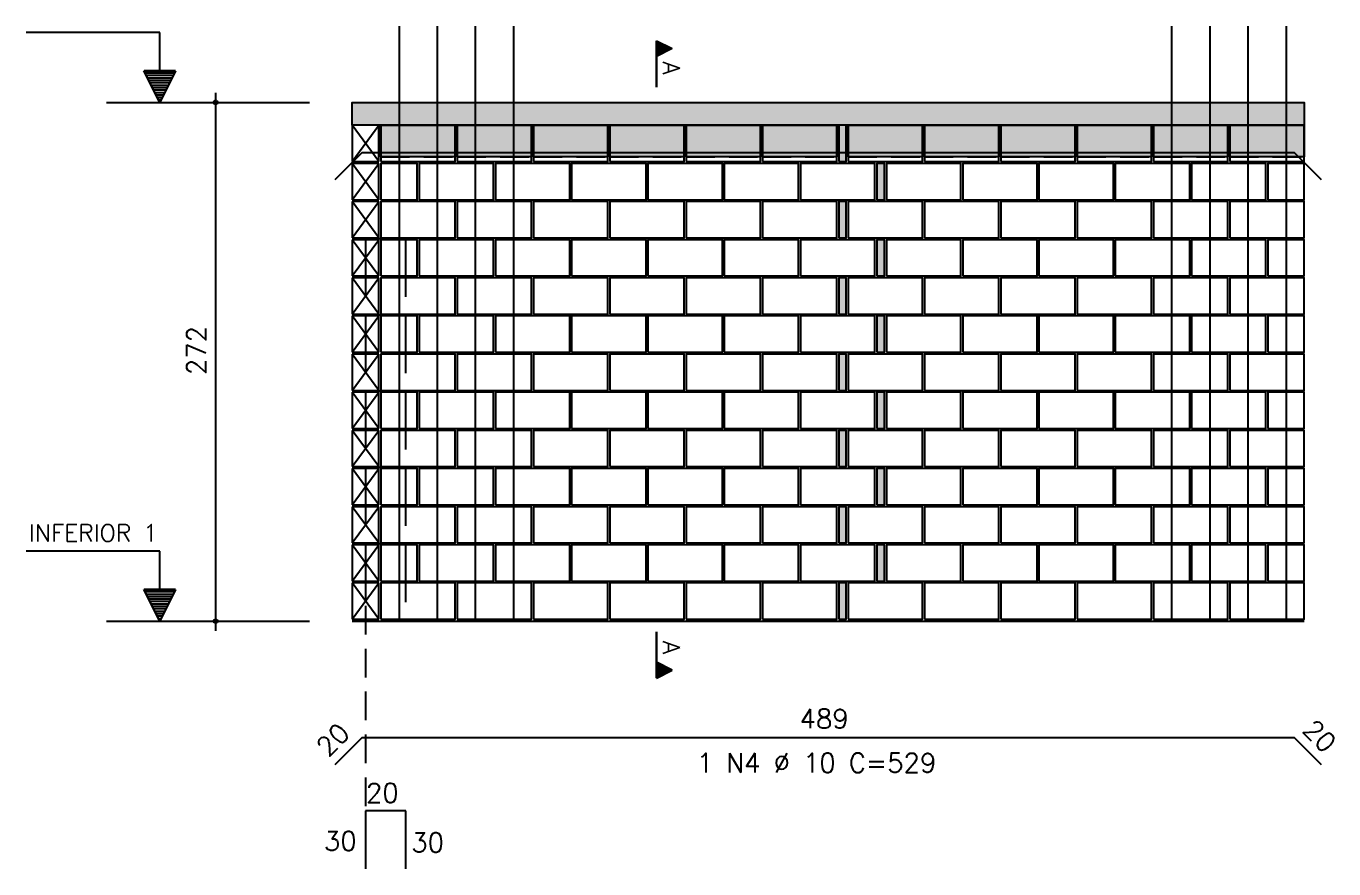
# Model space of a CAD drawing. Extents: x -1.9 to 86, y -1.6 to 60.9.
# Drawn here: x 46.7 to 60.41, y 10.85 to 19.69 of the extents above; entities that cross this region are included whole.
import ezdxf

# ---------------------------------------------------------------- set-up
doc = ezdxf.new("R2010")
doc.units = 0
doc.header["$MEASUREMENT"] = 0
doc.linetypes.add('ESTILO_TQS_0001', pattern=[0.45, 0.3, -0.15])
for name, color, linetype in [('PENA_01', 1, 'CONTINUOUS'), ('PENA_02', 2, 'CONTINUOUS'), ('PENA_03', 3, 'CONTINUOUS'), ('PENA_05', 5, 'CONTINUOUS'), ('PENA_09', 254, 'CONTINUOUS'), ('PENA_11', 252, 'CONTINUOUS'), ('PENA_25', 210, 'CONTINUOUS')]:
    doc.layers.add(name, color=color, linetype=linetype)
doc.styles.get("Standard").update_dxf_attribs({"font": 'ROMANS.SHX'})

msp = doc.modelspace()

# ---------------------------------------------------------------- linework, layer by layer
at = {"layer": 'PENA_01', "linetype": 'Continuous'}
for p, q in [((47.539984, 18.89308), (49.670848, 18.89308)), ((47.539984, 13.45308), (49.670848, 13.45308))]:
    msp.add_line(p, q, dxfattribs=at)
at = {"layer": 'PENA_01', "linetype": 'ESTILO_TQS_0001'}
msp.add_line((50.25834, 14.06308), (50.25834, 11.464698), dxfattribs=at)
at = {"layer": 'PENA_02', "linetype": 'Continuous'}
for p, q in [((50.39834, 18.65308), (50.11834, 18.65308)), ((50.11834, 18.65308), (50.11834, 18.27308)), ((50.39834, 18.27308), (50.39834, 18.65308)), ((50.11834, 18.27308), (50.39834, 18.27308)), ((50.39834, 18.25308), (50.11834, 18.25308)), ((50.11834, 18.25308), (50.11834, 17.87308)), ((50.39834, 17.87308), (50.39834, 18.25308)), ((50.11834, 17.87308), (50.39834, 17.87308)), ((50.39834, 17.85308), (50.11834, 17.85308)), ((50.11834, 17.85308), (50.11834, 17.47308)), ((50.39834, 17.47308), (50.39834, 17.85308)), ((50.11834, 17.47308), (50.39834, 17.47308)), ((50.39834, 17.45308), (50.11834, 17.45308)), ((50.11834, 17.45308), (50.11834, 17.07308)), ((50.39834, 17.07308), (50.39834, 17.45308)), ((50.11834, 17.07308), (50.39834, 17.07308)), ((50.39834, 17.05308), (50.11834, 17.05308)), ((50.11834, 17.05308), (50.11834, 16.67308)), ((50.39834, 16.67308), (50.39834, 17.05308)), ((50.11834, 16.67308), (50.39834, 16.67308)), ((50.39834, 16.65308), (50.11834, 16.65308)), ((50.11834, 16.65308), (50.11834, 16.27308)), ((50.39834, 16.27308), (50.39834, 16.65308)), ((50.11834, 16.27308), (50.39834, 16.27308)), ((50.39834, 16.25308), (50.11834, 16.25308)), ((50.11834, 16.25308), (50.11834, 15.87308)), ((50.39834, 15.87308), (50.39834, 16.25308)), ((50.11834, 15.87308), (50.39834, 15.87308)), ((50.39834, 15.85308), (50.11834, 15.85308)), ((50.11834, 15.85308), (50.11834, 15.47308)), ((50.39834, 15.47308), (50.39834, 15.85308)), ((50.11834, 15.47308), (50.39834, 15.47308)), ((50.39834, 15.45308), (50.11834, 15.45308)), ((50.11834, 15.45308), (50.11834, 15.07308)), ((50.39834, 15.07308), (50.39834, 15.45308)), ((50.11834, 15.07308), (50.39834, 15.07308)), ((50.39834, 15.05308), (50.11834, 15.05308)), ((50.11834, 15.05308), (50.11834, 14.67308)), ((50.39834, 14.67308), (50.39834, 15.05308)), ((50.11834, 14.67308), (50.39834, 14.67308)), ((50.39834, 14.65308), (50.11834, 14.65308)), ((50.11834, 14.65308), (50.11834, 14.27308)), ((50.39834, 14.27308), (50.39834, 14.65308)), ((50.11834, 14.27308), (50.39834, 14.27308)), ((50.39834, 14.25308), (50.11834, 14.25308)), ((50.11834, 14.25308), (50.11834, 13.87308)), ((50.39834, 13.87308), (50.39834, 14.25308)), ((50.11834, 13.87308), (50.39834, 13.87308)), ((50.39834, 13.85308), (50.11834, 13.85308)), ((50.11834, 13.85308), (50.11834, 13.47308)), ((50.39834, 13.47308), (50.39834, 13.85308)), ((50.11834, 13.47308), (50.39834, 13.47308)), ((50.11834, 13.45308), (60.09834, 13.45308))]:
    msp.add_line(p, q, dxfattribs=at)
at = {"layer": 'PENA_02', "linetype": 'ESTILO_TQS_0001'}
for p, q in [((50.41834, 18.32308), (51.19834, 18.32308)), ((51.21834, 18.32308), (51.99834, 18.32308)), ((52.01834, 18.32308), (52.79834, 18.32308)), ((52.81834, 18.32308), (53.59834, 18.32308)), ((53.61834, 18.32308), (54.39834, 18.32308)), ((54.41834, 18.32308), (55.19834, 18.32308)), ((55.31834, 18.32308), (56.09834, 18.32308)), ((56.11834, 18.32308), (56.89834, 18.32308)), ((56.91834, 18.32308), (57.69834, 18.32308)), ((57.71834, 18.32308), (58.49834, 18.32308)), ((58.51834, 18.32308), (59.29834, 18.32308)), ((59.31834, 18.32308), (60.09834, 18.32308))]:
    msp.add_line(p, q, dxfattribs=at)
at = {"layer": 'PENA_02', "linetype": 'Continuous'}
for points in [[(50.11834, 18.65308), (50.11834, 18.89308), (60.09834, 18.89308), (60.09834, 18.65308), (50.11834, 18.65308)], [(50.41834, 18.27308), (51.19834, 18.27308), (51.19834, 18.65308), (50.41834, 18.65308), (50.41834, 18.27308)], [(51.21834, 18.27308), (51.99834, 18.27308), (51.99834, 18.65308), (51.21834, 18.65308), (51.21834, 18.27308)], [(52.01834, 18.27308), (52.79834, 18.27308), (52.79834, 18.65308), (52.01834, 18.65308), (52.01834, 18.27308)], [(52.81834, 18.27308), (53.59834, 18.27308), (53.59834, 18.65308), (52.81834, 18.65308), (52.81834, 18.27308)], [(53.61834, 18.27308), (54.39834, 18.27308), (54.39834, 18.65308), (53.61834, 18.65308), (53.61834, 18.27308)], [(54.41834, 18.27308), (55.19834, 18.27308), (55.19834, 18.65308), (54.41834, 18.65308), (54.41834, 18.27308)], [(55.21834, 18.27308), (55.29834, 18.27308), (55.29834, 18.65308), (55.21834, 18.65308), (55.21834, 18.27308)], [(55.31834, 18.27308), (56.09834, 18.27308), (56.09834, 18.65308), (55.31834, 18.65308), (55.31834, 18.27308)], [(56.11834, 18.27308), (56.89834, 18.27308), (56.89834, 18.65308), (56.11834, 18.65308), (56.11834, 18.27308)], [(56.91834, 18.27308), (57.69834, 18.27308), (57.69834, 18.65308), (56.91834, 18.65308), (56.91834, 18.27308)], [(57.71834, 18.27308), (58.49834, 18.27308), (58.49834, 18.65308), (57.71834, 18.65308), (57.71834, 18.27308)], [(58.51834, 18.27308), (59.29834, 18.27308), (59.29834, 18.65308), (58.51834, 18.65308), (58.51834, 18.27308)], [(59.31834, 18.27308), (60.09834, 18.27308), (60.09834, 18.65308), (59.31834, 18.65308), (59.31834, 18.27308)], [(50.41834, 17.87308), (50.79834, 17.87308), (50.79834, 18.25308), (50.41834, 18.25308), (50.41834, 17.87308)], [(50.81834, 17.87308), (51.59834, 17.87308), (51.59834, 18.25308), (50.81834, 18.25308), (50.81834, 17.87308)], [(51.61834, 17.87308), (52.39834, 17.87308), (52.39834, 18.25308), (51.61834, 18.25308), (51.61834, 17.87308)], [(52.41834, 17.87308), (53.19834, 17.87308), (53.19834, 18.25308), (52.41834, 18.25308), (52.41834, 17.87308)], [(53.21834, 17.87308), (53.99834, 17.87308), (53.99834, 18.25308), (53.21834, 18.25308), (53.21834, 17.87308)], [(54.01834, 17.87308), (54.79834, 17.87308), (54.79834, 18.25308), (54.01834, 18.25308), (54.01834, 17.87308)], [(54.81834, 17.87308), (55.59834, 17.87308), (55.59834, 18.25308), (54.81834, 18.25308), (54.81834, 17.87308)], [(55.61834, 17.87308), (55.69834, 17.87308), (55.69834, 18.25308), (55.61834, 18.25308), (55.61834, 17.87308)], [(55.71834, 17.87308), (56.49834, 17.87308), (56.49834, 18.25308), (55.71834, 18.25308), (55.71834, 17.87308)], [(56.51834, 17.87308), (57.29834, 17.87308), (57.29834, 18.25308), (56.51834, 18.25308), (56.51834, 17.87308)], [(57.31834, 17.87308), (58.09834, 17.87308), (58.09834, 18.25308), (57.31834, 18.25308), (57.31834, 17.87308)], [(58.11834, 17.87308), (58.89834, 17.87308), (58.89834, 18.25308), (58.11834, 18.25308), (58.11834, 17.87308)], [(58.91834, 17.87308), (59.69834, 17.87308), (59.69834, 18.25308), (58.91834, 18.25308), (58.91834, 17.87308)], [(59.71834, 17.87308), (60.09834, 17.87308), (60.09834, 18.25308), (59.71834, 18.25308), (59.71834, 17.87308)], [(50.41834, 17.47308), (51.19834, 17.47308), (51.19834, 17.85308), (50.41834, 17.85308), (50.41834, 17.47308)], [(51.21834, 17.47308), (51.99834, 17.47308), (51.99834, 17.85308), (51.21834, 17.85308), (51.21834, 17.47308)], [(52.01834, 17.47308), (52.79834, 17.47308), (52.79834, 17.85308), (52.01834, 17.85308), (52.01834, 17.47308)], [(52.81834, 17.47308), (53.59834, 17.47308), (53.59834, 17.85308), (52.81834, 17.85308), (52.81834, 17.47308)], [(53.61834, 17.47308), (54.39834, 17.47308), (54.39834, 17.85308), (53.61834, 17.85308), (53.61834, 17.47308)], [(54.41834, 17.47308), (55.19834, 17.47308), (55.19834, 17.85308), (54.41834, 17.85308), (54.41834, 17.47308)], [(55.21834, 17.47308), (55.29834, 17.47308), (55.29834, 17.85308), (55.21834, 17.85308), (55.21834, 17.47308)], [(55.31834, 17.47308), (56.09834, 17.47308), (56.09834, 17.85308), (55.31834, 17.85308), (55.31834, 17.47308)], [(56.11834, 17.47308), (56.89834, 17.47308), (56.89834, 17.85308), (56.11834, 17.85308), (56.11834, 17.47308)], [(56.91834, 17.47308), (57.69834, 17.47308), (57.69834, 17.85308), (56.91834, 17.85308), (56.91834, 17.47308)], [(57.71834, 17.47308), (58.49834, 17.47308), (58.49834, 17.85308), (57.71834, 17.85308), (57.71834, 17.47308)], [(58.51834, 17.47308), (59.29834, 17.47308), (59.29834, 17.85308), (58.51834, 17.85308), (58.51834, 17.47308)], [(59.31834, 17.47308), (60.09834, 17.47308), (60.09834, 17.85308), (59.31834, 17.85308), (59.31834, 17.47308)], [(50.41834, 17.07308), (50.79834, 17.07308), (50.79834, 17.45308), (50.41834, 17.45308), (50.41834, 17.07308)], [(50.81834, 17.07308), (51.59834, 17.07308), (51.59834, 17.45308), (50.81834, 17.45308), (50.81834, 17.07308)], [(51.61834, 17.07308), (52.39834, 17.07308), (52.39834, 17.45308), (51.61834, 17.45308), (51.61834, 17.07308)], [(52.41834, 17.07308), (53.19834, 17.07308), (53.19834, 17.45308), (52.41834, 17.45308), (52.41834, 17.07308)], [(53.21834, 17.07308), (53.99834, 17.07308), (53.99834, 17.45308), (53.21834, 17.45308), (53.21834, 17.07308)], [(54.01834, 17.07308), (54.79834, 17.07308), (54.79834, 17.45308), (54.01834, 17.45308), (54.01834, 17.07308)], [(54.81834, 17.07308), (55.59834, 17.07308), (55.59834, 17.45308), (54.81834, 17.45308), (54.81834, 17.07308)], [(55.61834, 17.07308), (55.69834, 17.07308), (55.69834, 17.45308), (55.61834, 17.45308), (55.61834, 17.07308)], [(55.71834, 17.07308), (56.49834, 17.07308), (56.49834, 17.45308), (55.71834, 17.45308), (55.71834, 17.07308)], [(56.51834, 17.07308), (57.29834, 17.07308), (57.29834, 17.45308), (56.51834, 17.45308), (56.51834, 17.07308)], [(57.31834, 17.07308), (58.09834, 17.07308), (58.09834, 17.45308), (57.31834, 17.45308), (57.31834, 17.07308)], [(58.11834, 17.07308), (58.89834, 17.07308), (58.89834, 17.45308), (58.11834, 17.45308), (58.11834, 17.07308)], [(58.91834, 17.07308), (59.69834, 17.07308), (59.69834, 17.45308), (58.91834, 17.45308), (58.91834, 17.07308)], [(59.71834, 17.07308), (60.09834, 17.07308), (60.09834, 17.45308), (59.71834, 17.45308), (59.71834, 17.07308)], [(50.41834, 16.67308), (51.19834, 16.67308), (51.19834, 17.05308), (50.41834, 17.05308), (50.41834, 16.67308)], [(51.21834, 16.67308), (51.99834, 16.67308), (51.99834, 17.05308), (51.21834, 17.05308), (51.21834, 16.67308)], [(52.01834, 16.67308), (52.79834, 16.67308), (52.79834, 17.05308), (52.01834, 17.05308), (52.01834, 16.67308)], [(52.81834, 16.67308), (53.59834, 16.67308), (53.59834, 17.05308), (52.81834, 17.05308), (52.81834, 16.67308)], [(53.61834, 16.67308), (54.39834, 16.67308), (54.39834, 17.05308), (53.61834, 17.05308), (53.61834, 16.67308)], [(54.41834, 16.67308), (55.19834, 16.67308), (55.19834, 17.05308), (54.41834, 17.05308), (54.41834, 16.67308)], [(55.21834, 16.67308), (55.29834, 16.67308), (55.29834, 17.05308), (55.21834, 17.05308), (55.21834, 16.67308)], [(55.31834, 16.67308), (56.09834, 16.67308), (56.09834, 17.05308), (55.31834, 17.05308), (55.31834, 16.67308)], [(56.11834, 16.67308), (56.89834, 16.67308), (56.89834, 17.05308), (56.11834, 17.05308), (56.11834, 16.67308)], [(56.91834, 16.67308), (57.69834, 16.67308), (57.69834, 17.05308), (56.91834, 17.05308), (56.91834, 16.67308)], [(57.71834, 16.67308), (58.49834, 16.67308), (58.49834, 17.05308), (57.71834, 17.05308), (57.71834, 16.67308)], [(58.51834, 16.67308), (59.29834, 16.67308), (59.29834, 17.05308), (58.51834, 17.05308), (58.51834, 16.67308)], [(59.31834, 16.67308), (60.09834, 16.67308), (60.09834, 17.05308), (59.31834, 17.05308), (59.31834, 16.67308)], [(50.41834, 16.27308), (50.79834, 16.27308), (50.79834, 16.65308), (50.41834, 16.65308), (50.41834, 16.27308)], [(50.81834, 16.27308), (51.59834, 16.27308), (51.59834, 16.65308), (50.81834, 16.65308), (50.81834, 16.27308)], [(51.61834, 16.27308), (52.39834, 16.27308), (52.39834, 16.65308), (51.61834, 16.65308), (51.61834, 16.27308)], [(52.41834, 16.27308), (53.19834, 16.27308), (53.19834, 16.65308), (52.41834, 16.65308), (52.41834, 16.27308)], [(53.21834, 16.27308), (53.99834, 16.27308), (53.99834, 16.65308), (53.21834, 16.65308), (53.21834, 16.27308)], [(54.01834, 16.27308), (54.79834, 16.27308), (54.79834, 16.65308), (54.01834, 16.65308), (54.01834, 16.27308)], [(54.81834, 16.27308), (55.59834, 16.27308), (55.59834, 16.65308), (54.81834, 16.65308), (54.81834, 16.27308)], [(55.61834, 16.27308), (55.69834, 16.27308), (55.69834, 16.65308), (55.61834, 16.65308), (55.61834, 16.27308)], [(55.71834, 16.27308), (56.49834, 16.27308), (56.49834, 16.65308), (55.71834, 16.65308), (55.71834, 16.27308)], [(56.51834, 16.27308), (57.29834, 16.27308), (57.29834, 16.65308), (56.51834, 16.65308), (56.51834, 16.27308)], [(57.31834, 16.27308), (58.09834, 16.27308), (58.09834, 16.65308), (57.31834, 16.65308), (57.31834, 16.27308)], [(58.11834, 16.27308), (58.89834, 16.27308), (58.89834, 16.65308), (58.11834, 16.65308), (58.11834, 16.27308)], [(58.91834, 16.27308), (59.69834, 16.27308), (59.69834, 16.65308), (58.91834, 16.65308), (58.91834, 16.27308)], [(59.71834, 16.27308), (60.09834, 16.27308), (60.09834, 16.65308), (59.71834, 16.65308), (59.71834, 16.27308)], [(50.41834, 15.87308), (51.19834, 15.87308), (51.19834, 16.25308), (50.41834, 16.25308), (50.41834, 15.87308)], [(51.21834, 15.87308), (51.99834, 15.87308), (51.99834, 16.25308), (51.21834, 16.25308), (51.21834, 15.87308)], [(52.01834, 15.87308), (52.79834, 15.87308), (52.79834, 16.25308), (52.01834, 16.25308), (52.01834, 15.87308)], [(52.81834, 15.87308), (53.59834, 15.87308), (53.59834, 16.25308), (52.81834, 16.25308), (52.81834, 15.87308)], [(53.61834, 15.87308), (54.39834, 15.87308), (54.39834, 16.25308), (53.61834, 16.25308), (53.61834, 15.87308)], [(54.41834, 15.87308), (55.19834, 15.87308), (55.19834, 16.25308), (54.41834, 16.25308), (54.41834, 15.87308)], [(55.21834, 15.87308), (55.29834, 15.87308), (55.29834, 16.25308), (55.21834, 16.25308), (55.21834, 15.87308)], [(55.31834, 15.87308), (56.09834, 15.87308), (56.09834, 16.25308), (55.31834, 16.25308), (55.31834, 15.87308)], [(56.11834, 15.87308), (56.89834, 15.87308), (56.89834, 16.25308), (56.11834, 16.25308), (56.11834, 15.87308)], [(56.91834, 15.87308), (57.69834, 15.87308), (57.69834, 16.25308), (56.91834, 16.25308), (56.91834, 15.87308)], [(57.71834, 15.87308), (58.49834, 15.87308), (58.49834, 16.25308), (57.71834, 16.25308), (57.71834, 15.87308)], [(58.51834, 15.87308), (59.29834, 15.87308), (59.29834, 16.25308), (58.51834, 16.25308), (58.51834, 15.87308)], [(59.31834, 15.87308), (60.09834, 15.87308), (60.09834, 16.25308), (59.31834, 16.25308), (59.31834, 15.87308)], [(50.41834, 15.47308), (50.79834, 15.47308), (50.79834, 15.85308), (50.41834, 15.85308), (50.41834, 15.47308)], [(50.81834, 15.47308), (51.59834, 15.47308), (51.59834, 15.85308), (50.81834, 15.85308), (50.81834, 15.47308)], [(51.61834, 15.47308), (52.39834, 15.47308), (52.39834, 15.85308), (51.61834, 15.85308), (51.61834, 15.47308)], [(52.41834, 15.47308), (53.19834, 15.47308), (53.19834, 15.85308), (52.41834, 15.85308), (52.41834, 15.47308)], [(53.21834, 15.47308), (53.99834, 15.47308), (53.99834, 15.85308), (53.21834, 15.85308), (53.21834, 15.47308)], [(54.01834, 15.47308), (54.79834, 15.47308), (54.79834, 15.85308), (54.01834, 15.85308), (54.01834, 15.47308)], [(54.81834, 15.47308), (55.59834, 15.47308), (55.59834, 15.85308), (54.81834, 15.85308), (54.81834, 15.47308)], [(55.61834, 15.47308), (55.69834, 15.47308), (55.69834, 15.85308), (55.61834, 15.85308), (55.61834, 15.47308)], [(55.71834, 15.47308), (56.49834, 15.47308), (56.49834, 15.85308), (55.71834, 15.85308), (55.71834, 15.47308)], [(56.51834, 15.47308), (57.29834, 15.47308), (57.29834, 15.85308), (56.51834, 15.85308), (56.51834, 15.47308)], [(57.31834, 15.47308), (58.09834, 15.47308), (58.09834, 15.85308), (57.31834, 15.85308), (57.31834, 15.47308)], [(58.11834, 15.47308), (58.89834, 15.47308), (58.89834, 15.85308), (58.11834, 15.85308), (58.11834, 15.47308)], [(58.91834, 15.47308), (59.69834, 15.47308), (59.69834, 15.85308), (58.91834, 15.85308), (58.91834, 15.47308)], [(59.71834, 15.47308), (60.09834, 15.47308), (60.09834, 15.85308), (59.71834, 15.85308), (59.71834, 15.47308)], [(50.41834, 15.07308), (51.19834, 15.07308), (51.19834, 15.45308), (50.41834, 15.45308), (50.41834, 15.07308)], [(51.21834, 15.07308), (51.99834, 15.07308), (51.99834, 15.45308), (51.21834, 15.45308), (51.21834, 15.07308)], [(52.01834, 15.07308), (52.79834, 15.07308), (52.79834, 15.45308), (52.01834, 15.45308), (52.01834, 15.07308)], [(52.81834, 15.07308), (53.59834, 15.07308), (53.59834, 15.45308), (52.81834, 15.45308), (52.81834, 15.07308)], [(53.61834, 15.07308), (54.39834, 15.07308), (54.39834, 15.45308), (53.61834, 15.45308), (53.61834, 15.07308)], [(54.41834, 15.07308), (55.19834, 15.07308), (55.19834, 15.45308), (54.41834, 15.45308), (54.41834, 15.07308)], [(55.21834, 15.07308), (55.29834, 15.07308), (55.29834, 15.45308), (55.21834, 15.45308), (55.21834, 15.07308)], [(55.31834, 15.07308), (56.09834, 15.07308), (56.09834, 15.45308), (55.31834, 15.45308), (55.31834, 15.07308)], [(56.11834, 15.07308), (56.89834, 15.07308), (56.89834, 15.45308), (56.11834, 15.45308), (56.11834, 15.07308)], [(56.91834, 15.07308), (57.69834, 15.07308), (57.69834, 15.45308), (56.91834, 15.45308), (56.91834, 15.07308)], [(57.71834, 15.07308), (58.49834, 15.07308), (58.49834, 15.45308), (57.71834, 15.45308), (57.71834, 15.07308)], [(58.51834, 15.07308), (59.29834, 15.07308), (59.29834, 15.45308), (58.51834, 15.45308), (58.51834, 15.07308)], [(59.31834, 15.07308), (60.09834, 15.07308), (60.09834, 15.45308), (59.31834, 15.45308), (59.31834, 15.07308)], [(50.41834, 14.67308), (50.79834, 14.67308), (50.79834, 15.05308), (50.41834, 15.05308), (50.41834, 14.67308)], [(50.81834, 14.67308), (51.59834, 14.67308), (51.59834, 15.05308), (50.81834, 15.05308), (50.81834, 14.67308)], [(51.61834, 14.67308), (52.39834, 14.67308), (52.39834, 15.05308), (51.61834, 15.05308), (51.61834, 14.67308)], [(52.41834, 14.67308), (53.19834, 14.67308), (53.19834, 15.05308), (52.41834, 15.05308), (52.41834, 14.67308)], [(53.21834, 14.67308), (53.99834, 14.67308), (53.99834, 15.05308), (53.21834, 15.05308), (53.21834, 14.67308)], [(54.01834, 14.67308), (54.79834, 14.67308), (54.79834, 15.05308), (54.01834, 15.05308), (54.01834, 14.67308)], [(54.81834, 14.67308), (55.59834, 14.67308), (55.59834, 15.05308), (54.81834, 15.05308), (54.81834, 14.67308)], [(55.61834, 14.67308), (55.69834, 14.67308), (55.69834, 15.05308), (55.61834, 15.05308), (55.61834, 14.67308)], [(55.71834, 14.67308), (56.49834, 14.67308), (56.49834, 15.05308), (55.71834, 15.05308), (55.71834, 14.67308)], [(56.51834, 14.67308), (57.29834, 14.67308), (57.29834, 15.05308), (56.51834, 15.05308), (56.51834, 14.67308)], [(57.31834, 14.67308), (58.09834, 14.67308), (58.09834, 15.05308), (57.31834, 15.05308), (57.31834, 14.67308)], [(58.11834, 14.67308), (58.89834, 14.67308), (58.89834, 15.05308), (58.11834, 15.05308), (58.11834, 14.67308)], [(58.91834, 14.67308), (59.69834, 14.67308), (59.69834, 15.05308), (58.91834, 15.05308), (58.91834, 14.67308)], [(59.71834, 14.67308), (60.09834, 14.67308), (60.09834, 15.05308), (59.71834, 15.05308), (59.71834, 14.67308)], [(50.41834, 14.27308), (51.19834, 14.27308), (51.19834, 14.65308), (50.41834, 14.65308), (50.41834, 14.27308)], [(51.21834, 14.27308), (51.99834, 14.27308), (51.99834, 14.65308), (51.21834, 14.65308), (51.21834, 14.27308)], [(52.01834, 14.27308), (52.79834, 14.27308), (52.79834, 14.65308), (52.01834, 14.65308), (52.01834, 14.27308)], [(52.81834, 14.27308), (53.59834, 14.27308), (53.59834, 14.65308), (52.81834, 14.65308), (52.81834, 14.27308)], [(53.61834, 14.27308), (54.39834, 14.27308), (54.39834, 14.65308), (53.61834, 14.65308), (53.61834, 14.27308)], [(54.41834, 14.27308), (55.19834, 14.27308), (55.19834, 14.65308), (54.41834, 14.65308), (54.41834, 14.27308)], [(55.21834, 14.27308), (55.29834, 14.27308), (55.29834, 14.65308), (55.21834, 14.65308), (55.21834, 14.27308)], [(55.31834, 14.27308), (56.09834, 14.27308), (56.09834, 14.65308), (55.31834, 14.65308), (55.31834, 14.27308)], [(56.11834, 14.27308), (56.89834, 14.27308), (56.89834, 14.65308), (56.11834, 14.65308), (56.11834, 14.27308)], [(56.91834, 14.27308), (57.69834, 14.27308), (57.69834, 14.65308), (56.91834, 14.65308), (56.91834, 14.27308)], [(57.71834, 14.27308), (58.49834, 14.27308), (58.49834, 14.65308), (57.71834, 14.65308), (57.71834, 14.27308)], [(58.51834, 14.27308), (59.29834, 14.27308), (59.29834, 14.65308), (58.51834, 14.65308), (58.51834, 14.27308)], [(59.31834, 14.27308), (60.09834, 14.27308), (60.09834, 14.65308), (59.31834, 14.65308), (59.31834, 14.27308)], [(50.41834, 13.87308), (50.79834, 13.87308), (50.79834, 14.25308), (50.41834, 14.25308), (50.41834, 13.87308)], [(50.81834, 13.87308), (51.59834, 13.87308), (51.59834, 14.25308), (50.81834, 14.25308), (50.81834, 13.87308)], [(51.61834, 13.87308), (52.39834, 13.87308), (52.39834, 14.25308), (51.61834, 14.25308), (51.61834, 13.87308)], [(52.41834, 13.87308), (53.19834, 13.87308), (53.19834, 14.25308), (52.41834, 14.25308), (52.41834, 13.87308)], [(53.21834, 13.87308), (53.99834, 13.87308), (53.99834, 14.25308), (53.21834, 14.25308), (53.21834, 13.87308)], [(54.01834, 13.87308), (54.79834, 13.87308), (54.79834, 14.25308), (54.01834, 14.25308), (54.01834, 13.87308)], [(54.81834, 13.87308), (55.59834, 13.87308), (55.59834, 14.25308), (54.81834, 14.25308), (54.81834, 13.87308)], [(55.61834, 13.87308), (55.69834, 13.87308), (55.69834, 14.25308), (55.61834, 14.25308), (55.61834, 13.87308)], [(55.71834, 13.87308), (56.49834, 13.87308), (56.49834, 14.25308), (55.71834, 14.25308), (55.71834, 13.87308)], [(56.51834, 13.87308), (57.29834, 13.87308), (57.29834, 14.25308), (56.51834, 14.25308), (56.51834, 13.87308)], [(57.31834, 13.87308), (58.09834, 13.87308), (58.09834, 14.25308), (57.31834, 14.25308), (57.31834, 13.87308)], [(58.11834, 13.87308), (58.89834, 13.87308), (58.89834, 14.25308), (58.11834, 14.25308), (58.11834, 13.87308)], [(58.91834, 13.87308), (59.69834, 13.87308), (59.69834, 14.25308), (58.91834, 14.25308), (58.91834, 13.87308)], [(59.71834, 13.87308), (60.09834, 13.87308), (60.09834, 14.25308), (59.71834, 14.25308), (59.71834, 13.87308)], [(50.41834, 13.47308), (51.19834, 13.47308), (51.19834, 13.85308), (50.41834, 13.85308), (50.41834, 13.47308)], [(51.21834, 13.47308), (51.99834, 13.47308), (51.99834, 13.85308), (51.21834, 13.85308), (51.21834, 13.47308)], [(52.01834, 13.47308), (52.79834, 13.47308), (52.79834, 13.85308), (52.01834, 13.85308), (52.01834, 13.47308)], [(52.81834, 13.47308), (53.59834, 13.47308), (53.59834, 13.85308), (52.81834, 13.85308), (52.81834, 13.47308)], [(53.61834, 13.47308), (54.39834, 13.47308), (54.39834, 13.85308), (53.61834, 13.85308), (53.61834, 13.47308)], [(54.41834, 13.47308), (55.19834, 13.47308), (55.19834, 13.85308), (54.41834, 13.85308), (54.41834, 13.47308)], [(55.21834, 13.47308), (55.29834, 13.47308), (55.29834, 13.85308), (55.21834, 13.85308), (55.21834, 13.47308)], [(55.31834, 13.47308), (56.09834, 13.47308), (56.09834, 13.85308), (55.31834, 13.85308), (55.31834, 13.47308)], [(56.11834, 13.47308), (56.89834, 13.47308), (56.89834, 13.85308), (56.11834, 13.85308), (56.11834, 13.47308)], [(56.91834, 13.47308), (57.69834, 13.47308), (57.69834, 13.85308), (56.91834, 13.85308), (56.91834, 13.47308)], [(57.71834, 13.47308), (58.49834, 13.47308), (58.49834, 13.85308), (57.71834, 13.85308), (57.71834, 13.47308)], [(58.51834, 13.47308), (59.29834, 13.47308), (59.29834, 13.85308), (58.51834, 13.85308), (58.51834, 13.47308)], [(59.31834, 13.47308), (60.09834, 13.47308), (60.09834, 13.85308), (59.31834, 13.85308), (59.31834, 13.47308)]]:
    msp.add_lwpolyline(points, dxfattribs=at)
for centre, radius in [((48.68613, 18.89308), 0.02), ((48.68613, 18.89308), 0.01), ((48.68613, 13.45308), 0.02), ((48.68613, 13.45308), 0.01)]:
    msp.add_circle(centre, radius, dxfattribs=at)
at = {"layer": 'PENA_03', "linetype": 'Continuous'}
for p, q in [((48.098983, 19.624945), (46.698983, 19.624945)), ((48.098983, 19.224945), (48.098983, 19.624945)), ((48.100383, 19.224945), (48.100383, 19.626345)), ((53.306713, 19.054395), (53.306713, 19.540777)), ((53.306713, 19.540777), (53.472646, 19.457811)), ((53.307408, 19.539649), (53.471085, 19.457811)), ((53.307409, 19.539649), (53.307409, 19.375972)), ((53.319477, 19.534395), (53.319477, 19.381226)), ((53.332241, 19.528013), (53.332241, 19.387608)), ((53.345005, 19.521631), (53.345005, 19.39399)), ((53.357769, 19.515249), (53.357769, 19.400372)), ((53.370533, 19.508867), (53.370533, 19.406754)), ((53.383297, 19.502485), (53.383297, 19.413136)), ((53.396061, 19.496103), (53.396061, 19.419518)), ((53.408825, 19.489721), (53.408825, 19.4259)), ((53.421589, 19.483339), (53.421589, 19.432282)), ((53.434353, 19.476957), (53.434353, 19.438664)), ((53.447118, 19.470575), (53.447118, 19.445046)), ((53.472646, 19.457811), (53.307408, 19.375192)), ((53.471085, 19.457811), (53.307409, 19.375972)), ((53.307409, 19.375192), (53.307409, 19.054395)), ((53.459882, 19.464193), (53.459882, 19.451429)), ((48.099683, 18.89308), (47.93375, 19.224945)), ((47.93375, 19.224945), (48.098983, 19.224945)), ((48.099683, 18.896202), (47.936006, 19.223554)), ((48.263359, 19.223554), (47.936006, 19.223554)), ((48.252852, 19.199417), (47.946513, 19.199417)), ((48.265616, 19.224945), (48.099683, 18.89308)), ((48.263359, 19.223555), (48.099683, 18.896201)), ((48.100383, 19.224945), (48.265616, 19.224945)), ((48.240088, 19.173889), (47.959278, 19.173889)), ((48.227324, 19.148361), (47.972042, 19.148361)), ((48.214559, 19.122833), (47.984806, 19.122833)), ((48.201795, 19.097305), (47.99757, 19.097305)), ((48.189031, 19.071777), (48.010334, 19.071777)), ((48.176267, 19.046249), (48.023098, 19.046249)), ((48.163503, 19.020721), (48.035862, 19.020721)), ((48.150739, 18.995193), (48.048626, 18.995193)), ((48.137975, 18.969665), (48.06139, 18.969665)), ((48.125211, 18.944136), (48.074154, 18.944136)), ((48.68613, 13.352547), (48.68613, 18.99308)), ((48.112447, 18.918608), (48.086919, 18.918608)), ((50.11834, 18.27308), (50.39834, 18.65308)), ((50.39834, 18.27308), (50.11834, 18.65308)), ((50.11834, 17.87308), (50.39834, 18.25308)), ((50.39834, 17.87308), (50.11834, 18.25308)), ((50.11834, 17.47308), (50.39834, 17.85308)), ((50.39834, 17.47308), (50.11834, 17.85308)), ((50.11834, 17.07308), (50.39834, 17.45308)), ((50.39834, 17.07308), (50.11834, 17.45308)), ((50.11834, 16.67308), (50.39834, 17.05308)), ((50.39834, 16.67308), (50.11834, 17.05308)), ((50.11834, 16.27308), (50.39834, 16.65308)), ((50.39834, 16.27308), (50.11834, 16.65308)), ((50.11834, 15.87308), (50.39834, 16.25308)), ((50.39834, 15.87308), (50.11834, 16.25308)), ((50.11834, 15.47308), (50.39834, 15.85308)), ((50.39834, 15.47308), (50.11834, 15.85308)), ((50.11834, 15.07308), (50.39834, 15.45308)), ((50.39834, 15.07308), (50.11834, 15.45308)), ((50.11834, 14.67308), (50.39834, 15.05308)), ((50.39834, 14.67308), (50.11834, 15.05308)), ((50.11834, 14.27308), (50.39834, 14.65308)), ((50.39834, 14.27308), (50.11834, 14.65308)), ((48.098983, 14.184945), (46.698983, 14.184945)), ((48.098983, 13.784945), (48.098983, 14.184945)), ((48.100383, 13.784945), (48.100383, 14.186345)), ((50.11834, 13.87308), (50.39834, 14.25308)), ((50.39834, 13.87308), (50.11834, 14.25308)), ((50.11834, 13.47308), (50.39834, 13.85308)), ((50.39834, 13.47308), (50.11834, 13.85308)), ((48.099683, 13.45308), (47.93375, 13.784945)), ((47.93375, 13.784945), (48.098983, 13.784945)), ((48.099683, 13.456202), (47.936006, 13.783554)), ((48.263359, 13.783554), (47.936006, 13.783554)), ((48.252852, 13.759417), (47.946513, 13.759417)), ((48.240088, 13.733889), (47.959278, 13.733889)), ((48.265616, 13.784945), (48.099683, 13.45308)), ((48.263359, 13.783555), (48.099683, 13.456201)), ((48.100383, 13.784945), (48.265616, 13.784945)), ((48.227324, 13.708361), (47.972042, 13.708361)), ((48.214559, 13.682833), (47.984806, 13.682833)), ((48.201795, 13.657305), (47.99757, 13.657305)), ((48.189031, 13.631777), (48.010334, 13.631777)), ((48.176267, 13.606249), (48.023098, 13.606249)), ((48.163503, 13.580721), (48.035862, 13.580721)), ((48.150739, 13.555193), (48.048626, 13.555193)), ((48.137975, 13.529665), (48.06139, 13.529665)), ((48.125211, 13.504136), (48.074154, 13.504136)), ((48.112447, 13.478608), (48.086919, 13.478608)), ((53.306713, 13.342222), (53.306713, 12.85584)), ((53.307409, 13.021425), (53.307409, 13.342222)), ((53.306713, 12.85584), (53.472646, 12.938806)), ((53.472646, 12.938806), (53.307408, 13.021425)), ((53.307408, 12.856968), (53.471085, 12.938806)), ((53.307409, 12.856968), (53.307409, 13.020645)), ((53.471085, 12.938806), (53.307409, 13.020645)), ((53.319477, 12.862222), (53.319477, 13.015391)), ((53.332241, 12.868604), (53.332241, 13.009009)), ((53.345005, 12.874986), (53.345005, 13.002627)), ((53.357769, 12.881368), (53.357769, 12.996245)), ((53.370533, 12.88775), (53.370533, 12.989863)), ((53.383297, 12.894132), (53.383297, 12.983481)), ((53.396061, 12.900514), (53.396061, 12.977099)), ((53.408825, 12.906896), (53.408825, 12.970717)), ((53.421589, 12.913278), (53.421589, 12.964335)), ((53.434353, 12.91966), (53.434353, 12.957953)), ((53.447118, 12.926042), (53.447118, 12.951571)), ((53.459882, 12.932424), (53.459882, 12.945188))]:
    msp.add_line(p, q, dxfattribs=at)
at = {"layer": 'PENA_05', "linetype": 'Continuous'}
for p, q in [((50.21834, 18.36308), (49.935497, 18.080237)), ((59.99834, 18.36308), (50.21834, 18.36308)), ((60.281183, 18.080237), (59.99834, 18.36308)), ((50.67834, 17.46308), (50.25834, 17.46308)), ((50.25834, 17.46308), (50.25834, 16.85308)), ((50.67834, 16.85308), (50.67834, 17.46308)), ((50.67834, 16.66308), (50.25834, 16.66308)), ((50.25834, 16.66308), (50.25834, 16.05308)), ((50.67834, 16.05308), (50.67834, 16.66308)), ((50.67834, 15.86308), (50.25834, 15.86308)), ((50.25834, 15.86308), (50.25834, 15.25308)), ((50.67834, 15.25308), (50.67834, 15.86308)), ((50.67834, 15.06308), (50.25834, 15.06308)), ((50.25834, 15.06308), (50.25834, 14.45308)), ((50.67834, 14.45308), (50.67834, 15.06308)), ((50.67834, 14.26308), (50.25834, 14.26308)), ((50.25834, 14.26308), (50.25834, 13.65308)), ((50.67834, 13.65308), (50.67834, 14.26308)), ((50.21834, 12.228851), (49.935497, 11.946008)), ((59.99834, 12.228851), (50.21834, 12.228851)), ((60.281183, 11.946008), (59.99834, 12.228851)), ((50.67834, 11.464698), (50.25834, 11.464698)), ((50.25834, 11.464698), (50.25834, 10.854698)), ((50.67834, 10.854698), (50.67834, 11.464698))]:
    msp.add_line(p, q, dxfattribs=at)
for points in [[(50.60834, 19.69308), (50.60834, 13.45308)], [(51.00834, 19.69308), (51.00834, 13.45308)], [(51.40834, 19.69308), (51.40834, 13.45308)], [(51.80834, 19.69308), (51.80834, 13.45308)], [(58.70834, 19.69308), (58.70834, 13.45308)], [(59.10834, 19.69308), (59.10834, 13.45308)], [(59.50834, 19.69308), (59.50834, 13.45308)], [(59.90834, 19.69308), (59.90834, 13.45308)]]:
    msp.add_lwpolyline(points, dxfattribs=at)
at = {"layer": 'PENA_09', "linetype": 'Continuous'}
for points in [[(50.41834, 18.32308), (50.41834, 18.65308), (51.19834, 18.65308), (51.19834, 18.32308), (50.41834, 18.32308)], [(51.21834, 18.32308), (51.21834, 18.65308), (51.99834, 18.65308), (51.99834, 18.32308), (51.21834, 18.32308)], [(52.01834, 18.32308), (52.01834, 18.65308), (52.79834, 18.65308), (52.79834, 18.32308), (52.01834, 18.32308)], [(52.81834, 18.32308), (52.81834, 18.65308), (53.59834, 18.65308), (53.59834, 18.32308), (52.81834, 18.32308)], [(53.61834, 18.32308), (53.61834, 18.65308), (54.39834, 18.65308), (54.39834, 18.32308), (53.61834, 18.32308)], [(54.41834, 18.32308), (54.41834, 18.65308), (55.19834, 18.65308), (55.19834, 18.32308), (54.41834, 18.32308)], [(55.31834, 18.32308), (55.31834, 18.65308), (56.09834, 18.65308), (56.09834, 18.32308), (55.31834, 18.32308)], [(56.11834, 18.32308), (56.11834, 18.65308), (56.89834, 18.65308), (56.89834, 18.32308), (56.11834, 18.32308)], [(56.91834, 18.32308), (56.91834, 18.65308), (57.69834, 18.65308), (57.69834, 18.32308), (56.91834, 18.32308)], [(57.71834, 18.32308), (57.71834, 18.65308), (58.49834, 18.65308), (58.49834, 18.32308), (57.71834, 18.32308)], [(58.51834, 18.32308), (58.51834, 18.65308), (59.29834, 18.65308), (59.29834, 18.32308), (58.51834, 18.32308)], [(59.31834, 18.32308), (59.31834, 18.65308), (60.09834, 18.65308), (60.09834, 18.32308), (59.31834, 18.32308)]]:
    msp.add_lwpolyline(points, dxfattribs=at)
for points in [[(50.41834, 18.32308), (50.41834, 18.65308), (51.19834, 18.65308)], [(50.41834, 18.32308), (51.19834, 18.65308), (51.19834, 18.32308)], [(51.21834, 18.32308), (51.21834, 18.65308), (51.99834, 18.65308)], [(51.21834, 18.32308), (51.99834, 18.65308), (51.99834, 18.32308)], [(52.01834, 18.32308), (52.01834, 18.65308), (52.79834, 18.65308)], [(52.01834, 18.32308), (52.79834, 18.65308), (52.79834, 18.32308)], [(52.81834, 18.32308), (52.81834, 18.65308), (53.59834, 18.65308)], [(52.81834, 18.32308), (53.59834, 18.65308), (53.59834, 18.32308)], [(53.61834, 18.32308), (53.61834, 18.65308), (54.39834, 18.65308)], [(53.61834, 18.32308), (54.39834, 18.65308), (54.39834, 18.32308)], [(54.41834, 18.32308), (54.41834, 18.65308), (55.19834, 18.65308)], [(54.41834, 18.32308), (55.19834, 18.65308), (55.19834, 18.32308)], [(55.31834, 18.32308), (55.31834, 18.65308), (56.09834, 18.65308)], [(55.31834, 18.32308), (56.09834, 18.65308), (56.09834, 18.32308)], [(56.11834, 18.32308), (56.11834, 18.65308), (56.89834, 18.65308)], [(56.11834, 18.32308), (56.89834, 18.65308), (56.89834, 18.32308)], [(56.91834, 18.32308), (56.91834, 18.65308), (57.69834, 18.65308)], [(56.91834, 18.32308), (57.69834, 18.65308), (57.69834, 18.32308)], [(57.71834, 18.32308), (57.71834, 18.65308), (58.49834, 18.65308)], [(57.71834, 18.32308), (58.49834, 18.65308), (58.49834, 18.32308)], [(58.51834, 18.32308), (58.51834, 18.65308), (59.29834, 18.65308)], [(58.51834, 18.32308), (59.29834, 18.65308), (59.29834, 18.32308)], [(59.31834, 18.32308), (59.31834, 18.65308), (60.09834, 18.65308)], [(59.31834, 18.32308), (60.09834, 18.65308), (60.09834, 18.32308)], [(50.41834, 18.32308), (51.19834, 18.32308), (50.41834, 18.32308)], [(51.21834, 18.32308), (51.99834, 18.32308), (51.21834, 18.32308)], [(52.01834, 18.32308), (52.79834, 18.32308), (52.01834, 18.32308)], [(52.81834, 18.32308), (53.59834, 18.32308), (52.81834, 18.32308)], [(53.61834, 18.32308), (54.39834, 18.32308), (53.61834, 18.32308)], [(54.41834, 18.32308), (55.19834, 18.32308), (54.41834, 18.32308)], [(55.31834, 18.32308), (56.09834, 18.32308), (55.31834, 18.32308)], [(56.11834, 18.32308), (56.89834, 18.32308), (56.11834, 18.32308)], [(56.91834, 18.32308), (57.69834, 18.32308), (56.91834, 18.32308)], [(57.71834, 18.32308), (58.49834, 18.32308), (57.71834, 18.32308)], [(58.51834, 18.32308), (59.29834, 18.32308), (58.51834, 18.32308)], [(59.31834, 18.32308), (60.09834, 18.32308), (59.31834, 18.32308)]]:
    msp.add_solid(points, dxfattribs=at)
at = {"layer": 'PENA_11', "linetype": 'Continuous'}
for points in [[(50.11834, 18.65308), (50.11834, 18.89308), (60.09834, 18.89308)], [(50.11834, 18.65308), (60.09834, 18.89308), (60.09834, 18.65308)], [(50.11834, 18.65308), (60.09834, 18.65308), (50.11834, 18.65308)]]:
    msp.add_solid(points, dxfattribs=at)
at = {"layer": 'PENA_25', "linetype": 'Continuous'}
for points in [[(55.21834, 18.27308), (55.29834, 18.27308), (55.29834, 18.65308), (55.21834, 18.65308), (55.21834, 18.27308)], [(55.61834, 17.87308), (55.69834, 17.87308), (55.69834, 18.25308), (55.61834, 18.25308), (55.61834, 17.87308)], [(55.21834, 17.47308), (55.29834, 17.47308), (55.29834, 17.85308), (55.21834, 17.85308), (55.21834, 17.47308)], [(55.61834, 17.07308), (55.69834, 17.07308), (55.69834, 17.45308), (55.61834, 17.45308), (55.61834, 17.07308)], [(55.21834, 16.67308), (55.29834, 16.67308), (55.29834, 17.05308), (55.21834, 17.05308), (55.21834, 16.67308)], [(55.61834, 16.27308), (55.69834, 16.27308), (55.69834, 16.65308), (55.61834, 16.65308), (55.61834, 16.27308)], [(55.21834, 15.87308), (55.29834, 15.87308), (55.29834, 16.25308), (55.21834, 16.25308), (55.21834, 15.87308)], [(55.61834, 15.47308), (55.69834, 15.47308), (55.69834, 15.85308), (55.61834, 15.85308), (55.61834, 15.47308)], [(55.21834, 15.07308), (55.29834, 15.07308), (55.29834, 15.45308), (55.21834, 15.45308), (55.21834, 15.07308)], [(55.61834, 14.67308), (55.69834, 14.67308), (55.69834, 15.05308), (55.61834, 15.05308), (55.61834, 14.67308)], [(55.21834, 14.27308), (55.29834, 14.27308), (55.29834, 14.65308), (55.21834, 14.65308), (55.21834, 14.27308)], [(55.61834, 13.87308), (55.69834, 13.87308), (55.69834, 14.25308), (55.61834, 14.25308), (55.61834, 13.87308)], [(55.21834, 13.47308), (55.29834, 13.47308), (55.29834, 13.85308), (55.21834, 13.85308), (55.21834, 13.47308)]]:
    msp.add_lwpolyline(points, dxfattribs=at)
for points in [[(55.21834, 18.27308), (55.29834, 18.27308), (55.29834, 18.65308)], [(55.21834, 18.27308), (55.29834, 18.65308), (55.21834, 18.65308)], [(55.21834, 18.27308), (55.21834, 18.65308), (55.21834, 18.27308)], [(55.61834, 17.87308), (55.69834, 17.87308), (55.69834, 18.25308)], [(55.61834, 17.87308), (55.69834, 18.25308), (55.61834, 18.25308)], [(55.61834, 17.87308), (55.61834, 18.25308), (55.61834, 17.87308)], [(55.21834, 17.47308), (55.29834, 17.47308), (55.29834, 17.85308)], [(55.21834, 17.47308), (55.29834, 17.85308), (55.21834, 17.85308)], [(55.21834, 17.47308), (55.21834, 17.85308), (55.21834, 17.47308)], [(55.61834, 17.07308), (55.69834, 17.07308), (55.69834, 17.45308)], [(55.61834, 17.07308), (55.69834, 17.45308), (55.61834, 17.45308)], [(55.61834, 17.07308), (55.61834, 17.45308), (55.61834, 17.07308)], [(55.21834, 16.67308), (55.29834, 16.67308), (55.29834, 17.05308)], [(55.21834, 16.67308), (55.29834, 17.05308), (55.21834, 17.05308)], [(55.21834, 16.67308), (55.21834, 17.05308), (55.21834, 16.67308)], [(55.61834, 16.27308), (55.69834, 16.27308), (55.69834, 16.65308)], [(55.61834, 16.27308), (55.69834, 16.65308), (55.61834, 16.65308)], [(55.61834, 16.27308), (55.61834, 16.65308), (55.61834, 16.27308)], [(55.21834, 15.87308), (55.29834, 15.87308), (55.29834, 16.25308)], [(55.21834, 15.87308), (55.29834, 16.25308), (55.21834, 16.25308)], [(55.21834, 15.87308), (55.21834, 16.25308), (55.21834, 15.87308)], [(55.61834, 15.47308), (55.69834, 15.47308), (55.69834, 15.85308)], [(55.61834, 15.47308), (55.69834, 15.85308), (55.61834, 15.85308)], [(55.61834, 15.47308), (55.61834, 15.85308), (55.61834, 15.47308)], [(55.21834, 15.07308), (55.29834, 15.07308), (55.29834, 15.45308)], [(55.21834, 15.07308), (55.29834, 15.45308), (55.21834, 15.45308)], [(55.21834, 15.07308), (55.21834, 15.45308), (55.21834, 15.07308)], [(55.61834, 14.67308), (55.69834, 14.67308), (55.69834, 15.05308)], [(55.61834, 14.67308), (55.69834, 15.05308), (55.61834, 15.05308)], [(55.61834, 14.67308), (55.61834, 15.05308), (55.61834, 14.67308)], [(55.21834, 14.27308), (55.29834, 14.27308), (55.29834, 14.65308)], [(55.21834, 14.27308), (55.29834, 14.65308), (55.21834, 14.65308)], [(55.21834, 14.27308), (55.21834, 14.65308), (55.21834, 14.27308)], [(55.61834, 13.87308), (55.69834, 13.87308), (55.69834, 14.25308)], [(55.61834, 13.87308), (55.69834, 14.25308), (55.61834, 14.25308)], [(55.61834, 13.87308), (55.61834, 14.25308), (55.61834, 13.87308)], [(55.21834, 13.47308), (55.29834, 13.47308), (55.29834, 13.85308)], [(55.21834, 13.47308), (55.29834, 13.85308), (55.21834, 13.85308)], [(55.21834, 13.47308), (55.21834, 13.85308), (55.21834, 13.47308)]]:
    msp.add_solid(points, dxfattribs=at)

# ---------------------------------------------------------------- texts
at = {"layer": 'PENA_03', "linetype": 'Continuous'}
for s, height, rotation, p in [('A', 0.18, 270, (53.373742, 19.322378)), ('272', 0.2, 90, (48.583826, 16.034477)), ('A', 0.18, 270, (53.373742, 13.245668)), ('20', 0.2, 45, (49.864787, 12.016719)), ('20', 0.2, 315, (60.069051, 12.299561))]:
    msp.add_text(s, height=height, rotation=rotation, dxfattribs=at).set_placement(p)
for s, height, p in [('INFERIOR 1', 0.18, (46.729255, 14.286819)), ('489', 0.2, (54.80834, 12.328851)), ('1 N4 %%c 10 C=529', 0.2, (53.729918, 11.866542)), ('20', 0.2, (50.261657, 11.55145)), ('30', 0.2, (49.822156, 11.046535)), ('30', 0.2, (50.736901, 11.03125))]:
    msp.add_text(s, height=height, dxfattribs=at).set_placement(p)

doc.saveas('drawing.dxf')
